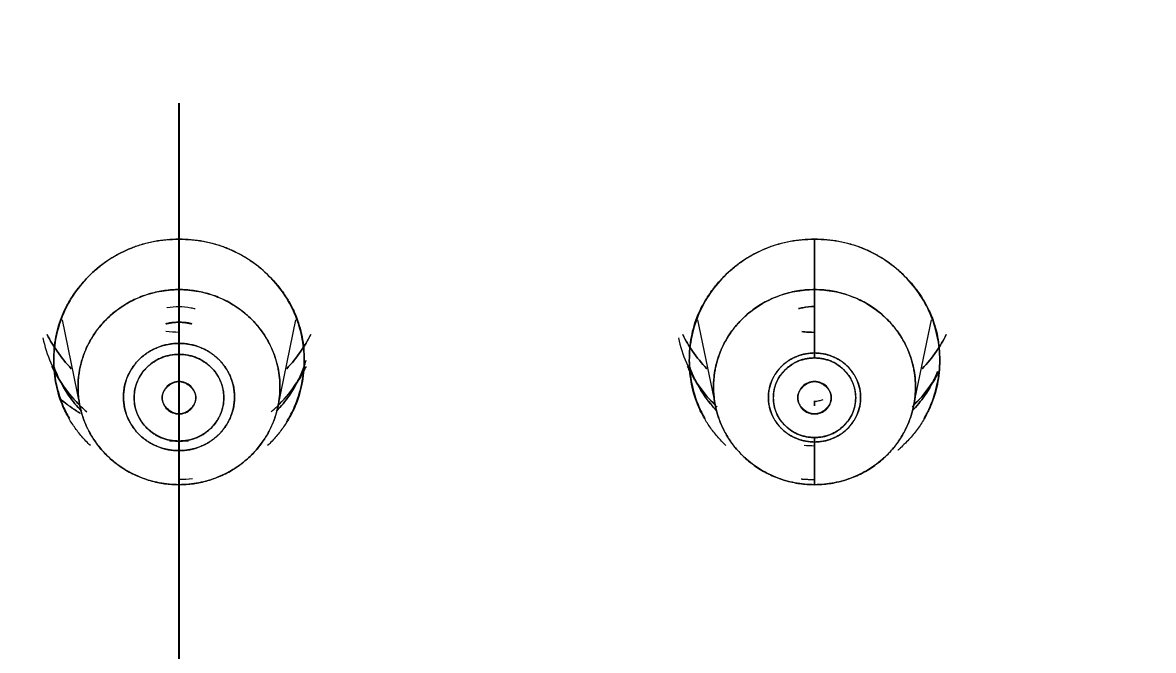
# Model space of a CAD drawing. Header units: inches. Extents: x 1105 to 1525, y -292 to 302.
# Drawn here: x 1209.11 to 1224.23, y 64.2 to 72.6 of the extents above; entities that cross this region are included whole.
import ezdxf

# ---------------------------------------------------------------- set-up
doc = ezdxf.new("R2010")
doc.units = ezdxf.units.IN
doc.header["$LTSCALE"] = 2.42
doc.header["$MEASUREMENT"] = 0
doc.header["$PDMODE"] = 3
doc.header["$PDSIZE"] = 0.3125
doc.linetypes.add('CENTER2', pattern=[1.125, 0.75, -0.125, 0.125, -0.125])
doc.layers.get('0').update_dxf_attribs({"linetype": 'CONTINUOUS'})
doc.layers.get('Defpoints').update_dxf_attribs({"linetype": 'CONTINUOUS'})
doc.layers.add('CENTER', color=1, linetype='CENTER2')
doc.layers.add('DIM', color=3, linetype='CONTINUOUS', lineweight=18)
doc.styles.get("Standard").update_dxf_attribs({"font": 'arial.ttf', "width": 0.8})
doc.dimstyles.new('ISO-25', dxfattribs={"dimtxt": 5, "dimasz": 2.5, "dimexe": 1.25, "dimexo": 0.625, "dimgap": 2, "dimtad": 1, "dimtih": 1, "dimtoh": 1, "dimdec": 1, "dimdsep": 46, "dimtxsty": 'Standard', "dimcen": 0, "dimclrd": 3, "dimclre": 3, "dimclrt": 4, "dimadec": 0, "dimazin": 0, "dimtfac": 1, "dimtdec": 1, "dimtmove": 0, "dimatfit": 3, "dimfxl": 1, "dimarcsym": 0})

# ---------------------------------------------------------------- blocks, each defined once
blk = doc.blocks.new('*D1')
at = {"layer": 'Defpoints', "color": 0, "transparency": 16777216}
for p in [(1211.201, 101.815), (1211.201, -172.578), (1309.638, -172.578)]:
    blk.add_point(p, dxfattribs=at)
at = {"layer": 'DIM', "color": 3, "lineweight": -2, "transparency": 16777216}
for p, q in [((1211.826, 101.815), (1310.888, 101.815)), ((1309.638, 96.815), (1309.638, -30.872)), ((1309.638, -167.578), (1309.638, -39.892)), ((1211.826, -172.578), (1310.888, -172.578))]:
    blk.add_line(p, q, dxfattribs=at)
at = {"layer": 'DIM', "color": 3, "transparency": 16777216}
for points in [[(1308.805, 96.815), (1310.472, 96.815), (1309.638, 101.815)], [(1308.805, -167.578), (1310.472, -167.578), (1309.638, -172.578)]]:
    blk.add_solid(points, dxfattribs=at)
at = {"layer": 'DIM', "color": 4, "transparency": 16777216, "insert": (1309.638, -35.382), "char_height": 5, "attachment_point": 5}
blk.add_mtext('274.4', dxfattribs=at)
blk = doc.blocks.new('*D3')
at = {"layer": 'Defpoints', "color": 0, "transparency": 16777216}
for p in [(1279.036, 140.16), (1143.365, 34.026), (1279.036, 34.019)]:
    blk.add_point(p, dxfattribs=at)
at = {"layer": 'DIM', "color": 3, "lineweight": -2, "transparency": 16777216}
for p, q in [((1143.365, 34.651), (1143.365, 141.41)), ((1279.036, 34.644), (1279.036, 141.41)), ((1148.365, 140.16), (1202.64, 140.16)), ((1274.036, 140.16), (1219.761, 140.16))]:
    blk.add_line(p, q, dxfattribs=at)
at = {"layer": 'DIM', "color": 3, "transparency": 16777216}
for points in [[(1148.365, 140.993), (1148.365, 139.326), (1143.365, 140.16)], [(1274.036, 140.993), (1274.036, 139.326), (1279.036, 140.16)]]:
    blk.add_solid(points, dxfattribs=at)
at = {"layer": 'DIM', "color": 4, "transparency": 16777216, "insert": (1211.201, 140.16), "char_height": 5, "attachment_point": 5}
blk.add_mtext('135.7', dxfattribs=at)

msp = doc.modelspace()

# ---------------------------------------------------------------- linework, layer by layer
at = {"linetype": 'Continuous', "lineweight": 18, "extrusion": (0, 1, 0)}
for p, q in [((1209.637, 68.626), (1209.876, 67.469)), ((1212.525, 67.469), (1212.764, 68.626)), ((1218.137, 68.626), (1218.376, 67.469)), ((1221.025, 67.469), (1221.264, 68.626))]:
    msp.add_line(p, q, dxfattribs=at)
at = {"linetype": 'Continuous', "lineweight": 18}
for points, degree, knots in [([(1211.201, 97.587), (1208.989, 97.587), (1204.567, 97.377), (1197.996, 96.435), (1191.554, 94.877), (1185.3, 92.715), (1179.296, 89.972), (1173.599, 86.674), (1168.264, 82.852), (1163.343, 78.543), (1158.882, 73.79), (1154.926, 68.637), (1151.511, 63.134), (1148.672, 57.334), (1146.434, 51.293), (1144.82, 45.07), (1143.846, 38.724), (1143.628, 34.452), (1143.628, 32.316)], 3, [0, 0, 0, 0, 0.0625, 0.125, 0.1875, 0.25, 0.3125, 0.375, 0.4375, 0.5, 0.5625, 0.625, 0.6875, 0.75, 0.8125, 0.875, 0.9375, 1, 1, 1, 1]), ([(1143.628, 32.316), (1143.628, 33.384), (1143.683, 35.52), (1143.927, 38.716), (1144.333, 41.897), (1145.089, 46.107), (1146.435, 51.293), (1148.671, 57.334), (1151.513, 63.133), (1154.925, 68.637), (1158.884, 73.789), (1163.342, 78.544), (1168.266, 82.851), (1175.377, 87.949), (1185.175, 93.007), (1195.807, 96.122), (1204.567, 97.376), (1208.989, 97.587), (1211.201, 97.587)], 3, [0, 0, 0, 0, 0.03125, 0.0625, 0.09375, 0.125, 0.1875, 0.25, 0.3125, 0.375, 0.4375, 0.5, 0.5625, 0.625, 0.75, 0.875, 0.9375, 1, 1, 1, 1]), ([(1278.773, 32.316), (1278.773, 34.452), (1278.555, 38.724), (1277.581, 45.07), (1275.967, 51.293), (1273.729, 57.334), (1270.89, 63.134), (1267.475, 68.637), (1263.519, 73.79), (1259.058, 78.543), (1254.137, 82.852), (1248.802, 86.674), (1243.105, 89.972), (1237.101, 92.715), (1230.847, 94.877), (1224.405, 96.435), (1217.834, 97.377), (1213.412, 97.587), (1211.201, 97.587)], 3, [0, 0, 0, 0, 0.0625, 0.125, 0.1875, 0.25, 0.3125, 0.375, 0.4375, 0.5, 0.5625, 0.625, 0.6875, 0.75, 0.8125, 0.875, 0.9375, 1, 1, 1, 1]), ([(1211.201, 97.587), (1213.412, 97.587), (1217.834, 97.376), (1226.594, 96.122), (1237.226, 93.007), (1247.024, 87.949), (1254.135, 82.851), (1259.059, 78.544), (1263.517, 73.789), (1267.476, 68.637), (1270.888, 63.133), (1273.73, 57.334), (1275.594, 52.3), (1276.773, 48.182), (1277.744, 44.012), (1278.555, 38.724), (1278.773, 34.452), (1278.773, 32.316)], 3, [0, 0, 0, 0, 0.0625, 0.125, 0.25, 0.375, 0.4375, 0.5, 0.5625, 0.625, 0.6875, 0.75, 0.8125, 0.84375, 0.875, 0.9375, 1, 1, 1, 1]), ([(1211.201, 96.342), (1204.652, 96.342), (1191.804, 93.873), (1179.702, 89.031), (1174.255, 85.516), (1168.81, 82.002), (1159.547, 73.055), (1152.269, 62.535), (1147.256, 50.845), (1144.7, 38.434), (1144.7, 32.107)], 2, [0, 0, 0, 0.125, 0.25, 0.375, 0.375, 0.5, 0.625, 0.75, 0.875, 1, 1, 1]), ([(1195.817, 93.394), (1202.015, 94.846), (1208.388, 95.111), (1213.318, 95.316), (1218.223, 94.804), (1224.622, 94.135), (1230.757, 92.275), (1238.11, 90.045), (1244.729, 86.221), (1251.525, 82.295), (1257.155, 76.908), (1262.782, 71.525), (1266.914, 64.997), (1271.044, 58.472), (1273.44, 51.181), (1275.835, 43.891), (1276.356, 36.257), (1276.877, 28.632), (1275.497, 21.105), (1274.115, 13.574), (1270.908, 6.579), (1268.052, 0.347), (1263.883, -5.15), (1257.961, -12.96), (1249.886, -18.696), (1244.869, -22.26), (1239.241, -24.844)], 2, [0, 0, 0, 0.125, 0.125, 0.1875, 0.1875, 0.25, 0.25, 0.3125, 0.3125, 0.375, 0.375, 0.4375, 0.4375, 0.5, 0.5, 0.5625, 0.5625, 0.625, 0.625, 0.6875, 0.6875, 0.75, 0.75, 0.875, 0.875, 1, 1, 1]), ([(1239.241, -24.844), (1239.945, -24.521), (1241.272, -23.883), (1243.174, -22.889), (1245.001, -21.861), (1246.885, -20.721), (1248.901, -19.401), (1251.067, -17.862), (1253.381, -16.063), (1255.852, -13.947), (1258.478, -11.445), (1261.219, -8.502), (1263.993, -5.097), (1266.701, -1.233), (1269.256, 3.091), (1271.566, 7.863), (1273.516, 12.997), (1275.013, 18.357), (1276.016, 23.822), (1276.519, 29.339), (1276.519, 34.879), (1276.016, 40.4), (1275.013, 45.856), (1273.519, 51.206), (1271.546, 56.409), (1269.108, 61.424), (1266.224, 66.213), (1262.916, 70.741), (1259.21, 74.971), (1255.137, 78.868), (1250.725, 82.407), (1245.994, 85.568), (1241.004, 88.308), (1235.91, 90.561), (1230.9, 92.3), (1226.102, 93.564), (1221.565, 94.42), (1217.342, 94.931), (1213.501, 95.163), (1210.069, 95.186), (1207.014, 95.06), (1204.285, 94.831), (1201.84, 94.532), (1199.657, 94.187), (1197.676, 93.811), (1196.425, 93.537), (1195.817, 93.394)], 3, [0, 0, 0, 0, 0.012202, 0.023189, 0.033858, 0.045296, 0.057999, 0.071972, 0.087381, 0.104481, 0.123651, 0.145097, 0.168608, 0.193819, 0.220656, 0.249232, 0.279085, 0.309194, 0.339088, 0.368937, 0.398843, 0.428755, 0.458652, 0.488547, 0.518447, 0.548347, 0.57824, 0.608136, 0.638049, 0.667943, 0.697772, 0.727718, 0.757896, 0.787508, 0.81533, 0.841142, 0.865293, 0.887639, 0.907732, 0.925508, 0.941345, 0.955585, 0.96839, 0.979913, 0.990205, 1, 1, 1, 1]), ([(1275.847, 28.397), (1275.855, 28.506), (1276.042, 31.393), (1276.001, 37.08), (1274.791, 45.363), (1272.449, 53.418), (1269.02, 61.1), (1264.562, 68.273), (1259.157, 74.81), (1252.9, 80.594), (1245.902, 85.522), (1238.289, 89.508), (1230.196, 92.479), (1221.759, 94.387), (1213.124, 95.194), (1204.448, 94.882), (1198.741, 93.93), (1195.937, 93.274)], 3, [0, 0, 0, 0, 0.002813, 0.073998, 0.145197, 0.216398, 0.287593, 0.358788, 0.429985, 0.501178, 0.572361, 0.643545, 0.714738, 0.785869, 0.857235, 0.928659, 1, 1, 1, 1]), ([(1195.887, 93.19), (1196.492, 93.332), (1197.738, 93.605), (1199.71, 93.979), (1201.883, 94.322), (1204.316, 94.62), (1207.033, 94.848), (1210.074, 94.973), (1213.49, 94.95), (1217.314, 94.719), (1221.518, 94.21), (1226.034, 93.358), (1230.81, 92.1), (1235.796, 90.369), (1240.867, 88.127), (1245.834, 85.4), (1250.543, 82.252), (1254.935, 78.73), (1258.989, 74.851), (1262.678, 70.64), (1265.971, 66.134), (1268.842, 61.366), (1271.269, 56.374), (1273.233, 51.195), (1274.72, 45.87), (1275.718, 40.438), (1276.219, 34.943), (1276.219, 29.429), (1275.719, 23.937), (1274.72, 18.497), (1273.23, 13.162), (1271.289, 8.051), (1268.99, 3.302), (1266.446, -1.003), (1263.75, -4.849), (1260.989, -8.238), (1258.26, -11.168), (1255.647, -13.658), (1253.187, -15.765), (1250.884, -17.555), (1248.728, -19.088), (1246.721, -20.401), (1244.846, -21.536), (1243.027, -22.56), (1241.133, -23.549), (1239.813, -24.184), (1239.113, -24.505)], 3, [0, 0, 0, 0, 0.009795, 0.020087, 0.03161, 0.044415, 0.058655, 0.074492, 0.092268, 0.112361, 0.134707, 0.158858, 0.18467, 0.212492, 0.242104, 0.272282, 0.302228, 0.332057, 0.361951, 0.391864, 0.42176, 0.451653, 0.481553, 0.511453, 0.541348, 0.571245, 0.601157, 0.631063, 0.660912, 0.690806, 0.720915, 0.750768, 0.779344, 0.806181, 0.831392, 0.854903, 0.876349, 0.895519, 0.912619, 0.928028, 0.942001, 0.954704, 0.966142, 0.976811, 0.987798, 1, 1, 1, 1]), ([(1238.926, -24.204), (1244.594, -21.601), (1249.636, -17.993), (1253.679, -15.099), (1257.214, -11.632), (1261.748, -7.184), (1265.281, -1.952), (1269.377, 4.114), (1271.926, 10.932), (1274.313, 17.314), (1275.221, 24.04), (1276.204, 31.32), (1275.41, 38.624), (1274.478, 47.195), (1271.171, 55.203), (1268.094, 62.655), (1263.166, 69.11), (1259.017, 74.545), (1253.753, 79.002), (1248.176, 83.723), (1241.629, 87.101), (1235.346, 90.344), (1228.485, 92.185), (1218.496, 94.865), (1208.135, 94.39), (1201.98, 94.108), (1195.989, 92.705)], 2, [0, 0, 0, 0.125, 0.125, 0.1875, 0.1875, 0.25, 0.25, 0.3125, 0.3125, 0.375, 0.375, 0.4375, 0.4375, 0.5, 0.5, 0.5625, 0.5625, 0.625, 0.625, 0.6875, 0.6875, 0.75, 0.75, 0.875, 0.875, 1, 1, 1]), ([(1195.989, 92.705), (1196.681, 92.867), (1198.001, 93.154), (1199.941, 93.514), (1201.848, 93.812), (1203.864, 94.068), (1206.081, 94.278), (1208.538, 94.424), (1211.258, 94.481), (1214.287, 94.415), (1217.665, 94.179), (1221.39, 93.718), (1225.413, 92.977), (1229.663, 91.91), (1234.077, 90.476), (1238.587, 88.642), (1243.083, 86.403), (1247.409, 83.81), (1251.422, 80.959), (1255.075, 77.927), (1258.424, 74.708), (1261.577, 71.202), (1264.604, 67.271), (1267.483, 62.819), (1270.107, 57.845), (1272.33, 52.456), (1274.036, 46.829), (1275.168, 41.173), (1275.735, 35.705), (1275.811, 30.574), (1275.491, 25.797), (1274.836, 21.258), (1273.845, 16.787), (1272.478, 12.274), (1270.697, 7.727), (1268.522, 3.274), (1266.041, -0.911), (1263.375, -4.71), (1260.618, -8.09), (1257.835, -11.072), (1255.092, -13.667), (1252.471, -15.879), (1250.029, -17.736), (1247.779, -19.294), (1245.71, -20.607), (1243.81, -21.721), (1242.074, -22.664), (1240.467, -23.48), (1239.433, -23.971), (1238.926, -24.204)], 3, [0, 0, 0, 0, 0.011269, 0.021419, 0.031278, 0.041852, 0.053605, 0.066538, 0.08081, 0.096678, 0.114498, 0.1344, 0.156117, 0.179301, 0.203861, 0.229789, 0.256714, 0.283873, 0.310306, 0.335514, 0.360061, 0.38505, 0.41157, 0.440282, 0.471001, 0.502948, 0.535235, 0.566974, 0.597228, 0.625207, 0.651, 0.675617, 0.700265, 0.725877, 0.752635, 0.779868, 0.806498, 0.831609, 0.855023, 0.876985, 0.897373, 0.915773, 0.93207, 0.946569, 0.959582, 0.971263, 0.981756, 0.991115, 1, 1, 1, 1]), ([(1211.201, 69.704), (1211.091, 69.704), (1210.981, 69.694), (1210.766, 69.653), (1210.661, 69.622), (1210.458, 69.541), (1210.361, 69.491), (1210.179, 69.373), (1210.094, 69.305), (1209.939, 69.156), (1209.869, 69.074), (1209.747, 68.897), (1209.696, 68.804), (1209.612, 68.608), (1209.58, 68.506), (1209.537, 68.299), (1209.526, 68.193), (1209.526, 67.981), (1209.537, 67.875), (1209.58, 67.668), (1209.612, 67.566), (1209.677, 67.413), (1209.704, 67.359), (1209.734, 67.307)], 3, [0, 0, 0, 0, 0.094677, 0.094677, 0.189354, 0.189354, 0.28403, 0.28403, 0.378707, 0.378707, 0.473384, 0.473384, 0.568061, 0.568061, 0.662738, 0.662738, 0.757414, 0.757414, 0.852091, 0.852091, 0.946768, 0.946768, 1, 1, 1, 1]), ([(1210.016, 66.943), (1209.526, 67.416), (1209.526, 68.756), (1210.506, 69.704), (1211.201, 69.704)], 2, [0, 0, 0, 0.333319, 0.66666, 1, 1, 1]), ([(1212.638, 67.258), (1212.68, 67.326), (1212.716, 67.396), (1212.789, 67.566), (1212.821, 67.668), (1212.864, 67.875), (1212.875, 67.981), (1212.875, 68.193), (1212.864, 68.299), (1212.821, 68.506), (1212.789, 68.608), (1212.706, 68.804), (1212.654, 68.897), (1212.532, 69.074), (1212.462, 69.156), (1212.307, 69.305), (1212.222, 69.373), (1212.04, 69.491), (1211.943, 69.541), (1211.74, 69.622), (1211.635, 69.653), (1211.42, 69.694), (1211.31, 69.704), (1211.201, 69.704)], 3, [0, 0, 0, 0, 0.06888, 0.06888, 0.161992, 0.161992, 0.255104, 0.255104, 0.348216, 0.348216, 0.441328, 0.441328, 0.53444, 0.53444, 0.627552, 0.627552, 0.720664, 0.720664, 0.813776, 0.813776, 0.906888, 0.906888, 1, 1, 1, 1]), ([(1211.201, 69.704), (1211.894, 69.704), (1212.875, 68.758), (1212.875, 67.418), (1212.385, 66.943)], 2, [0, 0, 0, 0.33334, 0.666681, 1, 1, 1]), ([(1219.701, 69.704), (1219.591, 69.704), (1219.481, 69.694), (1219.266, 69.653), (1219.161, 69.622), (1218.958, 69.541), (1218.861, 69.491), (1218.679, 69.373), (1218.594, 69.305), (1218.439, 69.156), (1218.369, 69.074), (1218.247, 68.897), (1218.196, 68.804), (1218.112, 68.608), (1218.08, 68.506), (1218.037, 68.299), (1218.026, 68.193), (1218.026, 67.981), (1218.037, 67.875), (1218.08, 67.668), (1218.112, 67.566), (1218.177, 67.413), (1218.204, 67.359), (1218.234, 67.307)], 3, [0, 0, 0, 0, 0.094677, 0.094677, 0.189354, 0.189354, 0.28403, 0.28403, 0.378707, 0.378707, 0.473384, 0.473384, 0.568061, 0.568061, 0.662738, 0.662738, 0.757414, 0.757414, 0.852091, 0.852091, 0.946768, 0.946768, 1, 1, 1, 1]), ([(1218.516, 66.943), (1218.026, 67.416), (1218.026, 68.756), (1219.006, 69.704), (1219.701, 69.704)], 2, [0, 0, 0, 0.333319, 0.66666, 1, 1, 1]), ([(1219.701, 69.704), (1220.394, 69.704), (1221.375, 68.758), (1221.375, 67.418), (1220.851, 66.911), (1220.817, 66.881)], 2, [0, 0, 0, 0.325952, 0.651904, 0.977856, 1, 1, 1]), ([(1221.167, 67.307), (1221.197, 67.359), (1221.224, 67.413), (1221.289, 67.566), (1221.321, 67.668), (1221.364, 67.875), (1221.375, 67.981), (1221.375, 68.193), (1221.364, 68.299), (1221.321, 68.506), (1221.289, 68.608), (1221.206, 68.804), (1221.154, 68.897), (1221.032, 69.074), (1220.962, 69.156), (1220.807, 69.305), (1220.722, 69.373), (1220.54, 69.491), (1220.443, 69.541), (1220.24, 69.622), (1220.135, 69.653), (1219.92, 69.694), (1219.81, 69.704), (1219.701, 69.704)], 3, [0, 0, 0, 0, 0.053232, 0.053232, 0.147909, 0.147909, 0.242586, 0.242586, 0.337262, 0.337262, 0.431939, 0.431939, 0.526616, 0.526616, 0.621293, 0.621293, 0.71597, 0.71597, 0.810646, 0.810646, 0.905323, 0.905323, 1, 1, 1, 1]), ([(1211.201, 66.42), (1211.112, 66.42), (1211.024, 66.429), (1210.85, 66.462), (1210.765, 66.487), (1210.602, 66.552), (1210.524, 66.593), (1210.377, 66.688), (1210.308, 66.742), (1210.183, 66.863), (1210.127, 66.929), (1210.028, 67.071), (1209.986, 67.147), (1209.919, 67.305), (1209.893, 67.387), (1209.858, 67.554), (1209.85, 67.64), (1209.85, 67.81), (1209.858, 67.896), (1209.893, 68.063), (1209.919, 68.145), (1209.986, 68.303), (1210.028, 68.379), (1210.127, 68.521), (1210.183, 68.587), (1210.308, 68.708), (1210.377, 68.762), (1210.524, 68.857), (1210.602, 68.898), (1210.765, 68.963), (1210.85, 68.988), (1211.024, 69.021), (1211.112, 69.03), (1211.201, 69.03)], 3, [0, 0, 0, 0, 0.0625, 0.0625, 0.125, 0.125, 0.1875, 0.1875, 0.25, 0.25, 0.3125, 0.3125, 0.375, 0.375, 0.4375, 0.4375, 0.5, 0.5, 0.5625, 0.5625, 0.625, 0.625, 0.6875, 0.6875, 0.75, 0.75, 0.8125, 0.8125, 0.875, 0.875, 0.9375, 0.9375, 1, 1, 1, 1]), ([(1211.201, 69.03), (1211.289, 69.03), (1211.377, 69.021), (1211.551, 68.988), (1211.636, 68.963), (1211.799, 68.898), (1211.877, 68.857), (1212.024, 68.762), (1212.093, 68.708), (1212.218, 68.587), (1212.275, 68.521), (1212.373, 68.379), (1212.415, 68.303), (1212.482, 68.145), (1212.508, 68.063), (1212.543, 67.896), (1212.551, 67.81), (1212.551, 67.64), (1212.543, 67.554), (1212.508, 67.387), (1212.482, 67.305), (1212.415, 67.147), (1212.373, 67.071), (1212.275, 66.929), (1212.218, 66.863), (1212.093, 66.742), (1212.024, 66.688), (1211.877, 66.593), (1211.799, 66.552), (1211.636, 66.487), (1211.551, 66.462), (1211.377, 66.429), (1211.289, 66.42), (1211.201, 66.42)], 3, [0, 0, 0, 0, 0.0625, 0.0625, 0.125, 0.125, 0.1875, 0.1875, 0.25, 0.25, 0.3125, 0.3125, 0.375, 0.375, 0.4375, 0.4375, 0.5, 0.5, 0.5625, 0.5625, 0.625, 0.625, 0.6875, 0.6875, 0.75, 0.75, 0.8125, 0.8125, 0.875, 0.875, 0.9375, 0.9375, 1, 1, 1, 1]), ([(1219.701, 66.42), (1219.612, 66.42), (1219.524, 66.429), (1219.35, 66.462), (1219.265, 66.487), (1219.102, 66.552), (1219.024, 66.593), (1218.877, 66.688), (1218.808, 66.742), (1218.683, 66.863), (1218.627, 66.929), (1218.528, 67.071), (1218.486, 67.147), (1218.419, 67.305), (1218.393, 67.387), (1218.358, 67.554), (1218.35, 67.64), (1218.35, 67.81), (1218.358, 67.896), (1218.393, 68.063), (1218.419, 68.145), (1218.486, 68.303), (1218.528, 68.379), (1218.627, 68.521), (1218.683, 68.587), (1218.808, 68.708), (1218.877, 68.762), (1219.024, 68.857), (1219.102, 68.898), (1219.265, 68.963), (1219.35, 68.988), (1219.524, 69.021), (1219.612, 69.03), (1219.701, 69.03)], 3, [0, 0, 0, 0, 0.0625, 0.0625, 0.125, 0.125, 0.1875, 0.1875, 0.25, 0.25, 0.3125, 0.3125, 0.375, 0.375, 0.4375, 0.4375, 0.5, 0.5, 0.5625, 0.5625, 0.625, 0.625, 0.6875, 0.6875, 0.75, 0.75, 0.8125, 0.8125, 0.875, 0.875, 0.9375, 0.9375, 1, 1, 1, 1]), ([(1219.701, 69.03), (1219.789, 69.03), (1219.877, 69.021), (1220.051, 68.988), (1220.136, 68.963), (1220.299, 68.898), (1220.377, 68.857), (1220.524, 68.762), (1220.593, 68.708), (1220.718, 68.587), (1220.775, 68.521), (1220.873, 68.379), (1220.915, 68.303), (1220.982, 68.145), (1221.008, 68.063), (1221.043, 67.896), (1221.051, 67.81), (1221.051, 67.64), (1221.043, 67.554), (1221.008, 67.387), (1220.982, 67.305), (1220.915, 67.147), (1220.873, 67.071), (1220.775, 66.929), (1220.718, 66.863), (1220.593, 66.742), (1220.524, 66.688), (1220.377, 66.593), (1220.299, 66.552), (1220.136, 66.487), (1220.051, 66.462), (1219.877, 66.429), (1219.789, 66.42), (1219.701, 66.42)], 3, [0, 0, 0, 0, 0.0625, 0.0625, 0.125, 0.125, 0.1875, 0.1875, 0.25, 0.25, 0.3125, 0.3125, 0.375, 0.375, 0.4375, 0.4375, 0.5, 0.5, 0.5625, 0.5625, 0.625, 0.625, 0.6875, 0.6875, 0.75, 0.75, 0.8125, 0.8125, 0.875, 0.875, 0.9375, 0.9375, 1, 1, 1, 1]), ([(1211.037, 68.787), (1211.039, 68.787), (1211.041, 68.788), (1211.095, 68.798), (1211.148, 68.803), (1211.201, 68.803)], 3, [0, 0, 0, 0, 0.035912, 0.035912, 1, 1, 1, 1]), ([(1211.201, 68.803), (1211.254, 68.803), (1211.307, 68.798), (1211.378, 68.784), (1211.397, 68.78), (1211.416, 68.775)], 3, [0, 0, 0, 0, 0.729793, 0.729793, 1, 1, 1, 1]), ([(1219.485, 68.775), (1219.504, 68.78), (1219.523, 68.784), (1219.595, 68.798), (1219.648, 68.803), (1219.701, 68.803)], 3, [0, 0, 0, 0, 0.270207, 0.270207, 1, 1, 1, 1]), ([(1219.701, 68.803), (1219.648, 68.803), (1219.595, 68.798), (1219.523, 68.784), (1219.504, 68.78), (1219.485, 68.775)], 3, [0, 0, 0, 0, 0.729793, 0.729793, 1, 1, 1, 1]), ([(1211.201, 68.593), (1211.158, 68.594), (1211.116, 68.591), (1211.057, 68.58), (1211.04, 68.576), (1211.022, 68.572)], 3, [0, 0, 0, 0, 0.70274, 0.70274, 1, 1, 1, 1]), ([(1211.029, 68.57), (1211.031, 68.571), (1211.042, 68.574), (1211.06, 68.578), (1211.084, 68.583), (1211.108, 68.587), (1211.132, 68.59), (1211.155, 68.592), (1211.178, 68.593), (1211.193, 68.593), (1211.201, 68.593)], 3, [0, 0, 0, 0, 0.044795, 0.188908, 0.330532, 0.469629, 0.606159, 0.740087, 0.871377, 1, 1, 1, 1]), ([(1211.379, 68.572), (1211.361, 68.576), (1211.344, 68.58), (1211.285, 68.591), (1211.243, 68.594), (1211.201, 68.593)], 3, [0, 0, 0, 0, 0.29726, 0.29726, 1, 1, 1, 1]), ([(1211.201, 68.593), (1211.204, 68.593), (1211.212, 68.593), (1211.223, 68.593), (1211.235, 68.592), (1211.247, 68.591), (1211.26, 68.59), (1211.273, 68.589), (1211.286, 68.587), (1211.3, 68.585), (1211.314, 68.582), (1211.329, 68.579), (1211.344, 68.576), (1211.357, 68.573), (1211.364, 68.571), (1211.367, 68.57)], 3, [0, 0, 0, 0, 0.064745, 0.132086, 0.202022, 0.274547, 0.349657, 0.427345, 0.507605, 0.590425, 0.675797, 0.763708, 0.854146, 0.947094, 1, 1, 1, 1]), ([(1209.381, 68.383), (1209.405, 68.269), (1209.44, 68.156), (1209.533, 67.94), (1209.59, 67.836), (1209.725, 67.641), (1209.803, 67.55), (1209.914, 67.442), (1209.941, 67.418), (1209.968, 67.394)], 3, [0, 0, 0, 0, 0.302547, 0.302547, 0.605853, 0.605853, 0.909159, 0.909159, 1, 1, 1, 1]), ([(1209.438, 68.427), (1209.477, 68.35), (1209.521, 68.276), (1209.627, 68.123), (1209.69, 68.045), (1209.76, 67.972)], 3, [0, 0, 0, 0, 0.461241, 0.461241, 1, 1, 1, 1]), ([(1209.76, 67.972), (1209.69, 68.045), (1209.627, 68.123), (1209.521, 68.276), (1209.477, 68.35), (1209.438, 68.427)], 3, [0, 0, 0, 0, 0.538758, 0.538758, 1, 1, 1, 1]), ([(1212.641, 67.972), (1212.711, 68.045), (1212.774, 68.123), (1212.88, 68.276), (1212.924, 68.35), (1212.963, 68.427)], 3, [0, 0, 0, 0, 0.538758, 0.538758, 1, 1, 1, 1]), ([(1212.963, 68.427), (1212.924, 68.35), (1212.88, 68.276), (1212.774, 68.123), (1212.711, 68.045), (1212.641, 67.972)], 3, [0, 0, 0, 0, 0.461241, 0.461241, 1, 1, 1, 1]), ([(1217.881, 68.383), (1217.905, 68.269), (1217.94, 68.156), (1218.033, 67.94), (1218.09, 67.836), (1218.225, 67.641), (1218.303, 67.55), (1218.391, 67.465), (1218.393, 67.463), (1218.395, 67.461)], 3, [0, 0, 0, 0, 0.330052, 0.330052, 0.660931, 0.660931, 0.99181, 0.99181, 1, 1, 1, 1]), ([(1217.938, 68.427), (1217.977, 68.35), (1218.021, 68.276), (1218.127, 68.123), (1218.19, 68.045), (1218.26, 67.972)], 3, [0, 0, 0, 0, 0.461241, 0.461241, 1, 1, 1, 1]), ([(1218.26, 67.972), (1218.19, 68.045), (1218.127, 68.123), (1218.021, 68.276), (1217.977, 68.35), (1217.938, 68.427)], 3, [0, 0, 0, 0, 0.538758, 0.538758, 1, 1, 1, 1]), ([(1221.141, 67.972), (1221.211, 68.045), (1221.274, 68.123), (1221.38, 68.276), (1221.424, 68.35), (1221.463, 68.427)], 3, [0, 0, 0, 0, 0.538758, 0.538758, 1, 1, 1, 1]), ([(1221.463, 68.427), (1221.424, 68.35), (1221.38, 68.276), (1221.274, 68.123), (1221.211, 68.045), (1221.141, 67.972)], 3, [0, 0, 0, 0, 0.461241, 0.461241, 1, 1, 1, 1]), ([(1211.201, 68.311), (1211.152, 68.311), (1211.103, 68.307), (1211.008, 68.288), (1210.961, 68.275), (1210.871, 68.239), (1210.828, 68.216), (1210.747, 68.164), (1210.709, 68.134), (1210.64, 68.068), (1210.609, 68.031), (1210.555, 67.953), (1210.532, 67.911), (1210.495, 67.824), (1210.481, 67.779), (1210.462, 67.687), (1210.457, 67.64), (1210.457, 67.546), (1210.462, 67.499), (1210.481, 67.407), (1210.495, 67.361), (1210.532, 67.275), (1210.555, 67.233), (1210.609, 67.155), (1210.64, 67.118), (1210.709, 67.052), (1210.747, 67.022), (1210.828, 66.97), (1210.871, 66.947), (1210.961, 66.911), (1211.008, 66.898), (1211.103, 66.879), (1211.152, 66.875), (1211.201, 66.875)], 3, [0, 0, 0, 0, 0.0625, 0.0625, 0.125, 0.125, 0.1875, 0.1875, 0.25, 0.25, 0.3125, 0.3125, 0.375, 0.375, 0.4375, 0.4375, 0.5, 0.5, 0.5625, 0.5625, 0.625, 0.625, 0.6875, 0.6875, 0.75, 0.75, 0.8125, 0.8125, 0.875, 0.875, 0.9375, 0.9375, 1, 1, 1, 1]), ([(1211.201, 68.311), (1211.201, 68.287), (1211.201, 68.262), (1211.201, 68.212), (1211.201, 68.187), (1211.201, 68.163)], 3, [0, 0, 0, 0, 0.5, 0.5, 1, 1, 1, 1]), ([(1211.201, 66.875), (1211.249, 66.875), (1211.298, 66.879), (1211.393, 66.898), (1211.44, 66.911), (1211.53, 66.947), (1211.573, 66.97), (1211.654, 67.022), (1211.692, 67.052), (1211.761, 67.118), (1211.792, 67.155), (1211.846, 67.233), (1211.869, 67.275), (1211.906, 67.361), (1211.92, 67.407), (1211.939, 67.499), (1211.944, 67.546), (1211.944, 67.64), (1211.939, 67.687), (1211.92, 67.779), (1211.906, 67.824), (1211.869, 67.911), (1211.846, 67.953), (1211.792, 68.031), (1211.761, 68.068), (1211.692, 68.134), (1211.654, 68.164), (1211.573, 68.216), (1211.53, 68.239), (1211.44, 68.275), (1211.393, 68.288), (1211.298, 68.307), (1211.249, 68.311), (1211.201, 68.311)], 3, [0, 0, 0, 0, 0.0625, 0.0625, 0.125, 0.125, 0.1875, 0.1875, 0.25, 0.25, 0.3125, 0.3125, 0.375, 0.375, 0.4375, 0.4375, 0.5, 0.5, 0.5625, 0.5625, 0.625, 0.625, 0.6875, 0.6875, 0.75, 0.75, 0.8125, 0.8125, 0.875, 0.875, 0.9375, 0.9375, 1, 1, 1, 1]), ([(1211.201, 68.163), (1211.201, 68.187), (1211.201, 68.212), (1211.201, 68.262), (1211.201, 68.287), (1211.201, 68.311)], 3, [0, 0, 0, 0, 0.5, 0.5, 1, 1, 1, 1]), ([(1211.201, 67.004), (1211.161, 67.004), (1211.122, 67.008), (1211.045, 67.022), (1211.007, 67.033), (1210.935, 67.063), (1210.9, 67.08), (1210.835, 67.123), (1210.804, 67.147), (1210.748, 67.2), (1210.723, 67.23), (1210.68, 67.293), (1210.661, 67.327), (1210.631, 67.397), (1210.62, 67.433), (1210.604, 67.508), (1210.601, 67.546), (1210.601, 67.621), (1210.604, 67.659), (1210.62, 67.734), (1210.631, 67.77), (1210.661, 67.84), (1210.68, 67.874), (1210.723, 67.937), (1210.748, 67.966), (1210.804, 68.02), (1210.835, 68.044), (1210.9, 68.086), (1210.935, 68.104), (1211.007, 68.133), (1211.045, 68.144), (1211.122, 68.159), (1211.161, 68.163), (1211.201, 68.163)], 3, [0, 0, 0, 0, 0.0625, 0.0625, 0.125, 0.125, 0.1875, 0.1875, 0.25, 0.25, 0.3125, 0.3125, 0.375, 0.375, 0.4375, 0.4375, 0.5, 0.5, 0.5625, 0.5625, 0.625, 0.625, 0.6875, 0.6875, 0.75, 0.75, 0.8125, 0.8125, 0.875, 0.875, 0.9375, 0.9375, 1, 1, 1, 1]), ([(1211.201, 68.163), (1211.24, 68.163), (1211.279, 68.159), (1211.356, 68.144), (1211.394, 68.133), (1211.466, 68.104), (1211.501, 68.086), (1211.567, 68.044), (1211.597, 68.02), (1211.653, 67.966), (1211.678, 67.937), (1211.721, 67.874), (1211.74, 67.84), (1211.77, 67.77), (1211.781, 67.734), (1211.797, 67.659), (1211.801, 67.621), (1211.801, 67.546), (1211.797, 67.508), (1211.781, 67.433), (1211.77, 67.397), (1211.74, 67.327), (1211.721, 67.293), (1211.678, 67.23), (1211.653, 67.2), (1211.597, 67.147), (1211.567, 67.123), (1211.501, 67.08), (1211.466, 67.063), (1211.394, 67.033), (1211.356, 67.022), (1211.279, 67.008), (1211.24, 67.004), (1211.201, 67.004)], 3, [0, 0, 0, 0, 0.0625, 0.0625, 0.125, 0.125, 0.1875, 0.1875, 0.25, 0.25, 0.3125, 0.3125, 0.375, 0.375, 0.4375, 0.4375, 0.5, 0.5, 0.5625, 0.5625, 0.625, 0.625, 0.6875, 0.6875, 0.75, 0.75, 0.8125, 0.8125, 0.875, 0.875, 0.9375, 0.9375, 1, 1, 1, 1]), ([(1212.505, 67.404), (1212.566, 67.468), (1212.622, 67.537), (1212.737, 67.703), (1212.792, 67.802), (1212.861, 67.963), (1212.882, 68.023), (1212.901, 68.084)], 3, [0, 0, 0, 0, 0.33312, 0.33312, 0.759787, 0.759787, 1, 1, 1, 1]), ([(1219.701, 68.182), (1219.66, 68.182), (1219.62, 68.178), (1219.541, 68.163), (1219.502, 68.152), (1219.427, 68.122), (1219.391, 68.103), (1219.324, 68.06), (1219.293, 68.035), (1219.236, 67.98), (1219.21, 67.95), (1219.165, 67.885), (1219.146, 67.85), (1219.115, 67.778), (1219.104, 67.741), (1219.088, 67.664), (1219.084, 67.625), (1219.084, 67.547), (1219.088, 67.508), (1219.104, 67.432), (1219.115, 67.394), (1219.146, 67.322), (1219.165, 67.288), (1219.21, 67.223), (1219.236, 67.193), (1219.293, 67.138), (1219.324, 67.113), (1219.391, 67.069), (1219.427, 67.051), (1219.502, 67.021), (1219.541, 67.01), (1219.62, 66.995), (1219.66, 66.991), (1219.701, 66.991)], 3, [0, 0, 0, 0, 0.0625, 0.0625, 0.125, 0.125, 0.1875, 0.1875, 0.25, 0.25, 0.3125, 0.3125, 0.375, 0.375, 0.4375, 0.4375, 0.5, 0.5, 0.5625, 0.5625, 0.625, 0.625, 0.6875, 0.6875, 0.75, 0.75, 0.8125, 0.8125, 0.875, 0.875, 0.9375, 0.9375, 1, 1, 1, 1]), ([(1219.701, 67.051), (1219.664, 67.051), (1219.628, 67.055), (1219.558, 67.068), (1219.523, 67.079), (1219.456, 67.105), (1219.424, 67.122), (1219.365, 67.16), (1219.337, 67.183), (1219.286, 67.232), (1219.263, 67.259), (1219.223, 67.317), (1219.205, 67.348), (1219.178, 67.412), (1219.167, 67.446), (1219.153, 67.514), (1219.15, 67.549), (1219.15, 67.618), (1219.153, 67.653), (1219.167, 67.721), (1219.178, 67.755), (1219.205, 67.819), (1219.223, 67.85), (1219.263, 67.908), (1219.286, 67.935), (1219.337, 67.984), (1219.365, 68.006), (1219.424, 68.045), (1219.456, 68.062), (1219.523, 68.088), (1219.558, 68.098), (1219.628, 68.112), (1219.664, 68.115), (1219.701, 68.115)], 3, [0, 0, 0, 0, 0.0625, 0.0625, 0.125, 0.125, 0.1875, 0.1875, 0.25, 0.25, 0.3125, 0.3125, 0.375, 0.375, 0.4375, 0.4375, 0.5, 0.5, 0.5625, 0.5625, 0.625, 0.625, 0.6875, 0.6875, 0.75, 0.75, 0.8125, 0.8125, 0.875, 0.875, 0.9375, 0.9375, 1, 1, 1, 1]), ([(1219.701, 66.991), (1219.741, 66.991), (1219.781, 66.995), (1219.86, 67.01), (1219.899, 67.021), (1219.974, 67.051), (1220.01, 67.069), (1220.077, 67.113), (1220.108, 67.138), (1220.165, 67.193), (1220.191, 67.223), (1220.236, 67.288), (1220.255, 67.322), (1220.286, 67.394), (1220.297, 67.432), (1220.313, 67.508), (1220.317, 67.547), (1220.317, 67.625), (1220.313, 67.664), (1220.297, 67.741), (1220.286, 67.778), (1220.255, 67.85), (1220.236, 67.885), (1220.191, 67.95), (1220.165, 67.98), (1220.108, 68.035), (1220.077, 68.06), (1220.01, 68.103), (1219.974, 68.122), (1219.899, 68.152), (1219.86, 68.163), (1219.781, 68.178), (1219.741, 68.182), (1219.701, 68.182)], 3, [0, 0, 0, 0, 0.0625, 0.0625, 0.125, 0.125, 0.1875, 0.1875, 0.25, 0.25, 0.3125, 0.3125, 0.375, 0.375, 0.4375, 0.4375, 0.5, 0.5, 0.5625, 0.5625, 0.625, 0.625, 0.6875, 0.6875, 0.75, 0.75, 0.8125, 0.8125, 0.875, 0.875, 0.9375, 0.9375, 1, 1, 1, 1]), ([(1219.701, 68.115), (1219.737, 68.115), (1219.773, 68.112), (1219.843, 68.098), (1219.878, 68.088), (1219.945, 68.062), (1219.977, 68.045), (1220.036, 68.006), (1220.064, 67.984), (1220.115, 67.935), (1220.138, 67.908), (1220.178, 67.85), (1220.196, 67.819), (1220.223, 67.755), (1220.234, 67.721), (1220.248, 67.653), (1220.251, 67.618), (1220.251, 67.549), (1220.248, 67.514), (1220.234, 67.446), (1220.223, 67.412), (1220.196, 67.348), (1220.178, 67.317), (1220.138, 67.259), (1220.115, 67.232), (1220.064, 67.183), (1220.036, 67.16), (1219.977, 67.122), (1219.945, 67.105), (1219.878, 67.079), (1219.843, 67.068), (1219.773, 67.055), (1219.737, 67.051), (1219.701, 67.051)], 3, [0, 0, 0, 0, 0.0625, 0.0625, 0.125, 0.125, 0.1875, 0.1875, 0.25, 0.25, 0.3125, 0.3125, 0.375, 0.375, 0.4375, 0.4375, 0.5, 0.5, 0.5625, 0.5625, 0.625, 0.625, 0.6875, 0.6875, 0.75, 0.75, 0.8125, 0.8125, 0.875, 0.875, 0.9375, 0.9375, 1, 1, 1, 1]), ([(1209.968, 67.394), (1209.927, 67.429), (1209.636, 67.71), (1209.501, 68)], 2, [0, 0, 0, 0.133808, 1, 1, 1]), ([(1209.521, 68.02), (1209.534, 67.981), (1209.549, 67.943), (1209.609, 67.802), (1209.664, 67.703), (1209.779, 67.537), (1209.835, 67.468), (1209.896, 67.404)], 3, [0, 0, 0, 0, 0.169523, 0.169523, 0.635887, 0.635887, 1, 1, 1, 1]), ([(1209.896, 67.404), (1209.835, 67.468), (1209.779, 67.537), (1209.664, 67.703), (1209.609, 67.802), (1209.56, 67.918), (1209.554, 67.932), (1209.549, 67.945)], 3, [0, 0, 0, 0, 0.409359, 0.409359, 0.933675, 0.933675, 1, 1, 1, 1]), ([(1212.433, 67.394), (1212.46, 67.418), (1212.487, 67.442), (1212.598, 67.55), (1212.676, 67.641), (1212.788, 67.803), (1212.829, 67.871), (1212.865, 67.941)], 3, [0, 0, 0, 0, 0.152359, 0.152359, 0.661071, 0.661071, 1, 1, 1, 1]), ([(1212.852, 67.944), (1212.847, 67.931), (1212.841, 67.918), (1212.792, 67.802), (1212.737, 67.703), (1212.622, 67.537), (1212.566, 67.468), (1212.505, 67.404)], 3, [0, 0, 0, 0, 0.064486, 0.064486, 0.589834, 0.589834, 1, 1, 1, 1]), ([(1218.395, 67.46), (1218.392, 67.464), (1218.136, 67.71), (1218.001, 68)], 2, [0, 0, 0, 0.012634, 1, 1, 1]), ([(1218.021, 68.02), (1218.034, 67.981), (1218.049, 67.943), (1218.109, 67.802), (1218.164, 67.703), (1218.278, 67.538), (1218.334, 67.47), (1218.394, 67.406)], 3, [0, 0, 0, 0, 0.170198, 0.170198, 0.638418, 0.638418, 1, 1, 1, 1]), ([(1218.396, 67.404), (1218.335, 67.468), (1218.279, 67.537), (1218.164, 67.703), (1218.109, 67.802), (1218.06, 67.918), (1218.054, 67.932), (1218.049, 67.945)], 3, [0, 0, 0, 0, 0.409359, 0.409359, 0.933675, 0.933675, 1, 1, 1, 1]), ([(1221.362, 67.925), (1221.232, 67.678), (1221.009, 67.464), (1221.006, 67.46)], 2, [0, 0, 0, 0.985469, 1, 1, 1]), ([(1221.006, 67.461), (1221.008, 67.463), (1221.01, 67.465), (1221.098, 67.55), (1221.176, 67.641), (1221.289, 67.804), (1221.33, 67.873), (1221.366, 67.944)], 3, [0, 0, 0, 0, 0.014565, 0.014565, 0.60306, 0.60306, 1, 1, 1, 1]), ([(1221.007, 67.406), (1221.067, 67.47), (1221.123, 67.538), (1221.237, 67.703), (1221.292, 67.802), (1221.34, 67.915), (1221.344, 67.924), (1221.347, 67.933)], 3, [0, 0, 0, 0, 0.414854, 0.414854, 0.952055, 0.952055, 1, 1, 1, 1]), ([(1221.347, 67.933), (1221.344, 67.924), (1221.34, 67.915), (1221.292, 67.802), (1221.237, 67.703), (1221.123, 67.538), (1221.067, 67.47), (1221.007, 67.406)], 3, [0, 0, 0, 0, 0.047946, 0.047946, 0.585147, 0.585147, 1, 1, 1, 1]), ([(1211.201, 67.366), (1211.12, 67.367), (1210.977, 67.501), (1210.976, 67.583), (1210.975, 67.661), (1211.049, 67.732), (1211.118, 67.799), (1211.201, 67.8)], 2, [0, 0, 0, 0.25, 0.5, 0.5, 0.75, 0.75, 1, 1, 1]), ([(1211.201, 67.8), (1211.171, 67.8), (1211.142, 67.795), (1211.088, 67.773), (1211.063, 67.757), (1211.021, 67.717), (1211.005, 67.693), (1210.982, 67.64), (1210.976, 67.612), (1210.976, 67.555), (1210.982, 67.526), (1211.004, 67.474), (1211.021, 67.449), (1211.062, 67.409), (1211.087, 67.393), (1211.142, 67.371), (1211.171, 67.366), (1211.201, 67.366)], 3, [0, 0, 0, 0, 0.125, 0.125, 0.25, 0.25, 0.375, 0.375, 0.5, 0.5, 0.625, 0.625, 0.75, 0.75, 0.875, 0.875, 1, 1, 1, 1]), ([(1211.201, 67.8), (1211.281, 67.799), (1211.424, 67.665), (1211.425, 67.583), (1211.426, 67.504), (1211.352, 67.434), (1211.283, 67.367), (1211.201, 67.366)], 2, [0, 0, 0, 0.25, 0.5, 0.5, 0.75, 0.75, 1, 1, 1]), ([(1211.201, 67.366), (1211.23, 67.366), (1211.259, 67.371), (1211.314, 67.393), (1211.339, 67.409), (1211.38, 67.449), (1211.397, 67.474), (1211.419, 67.526), (1211.425, 67.555), (1211.425, 67.612), (1211.419, 67.64), (1211.396, 67.693), (1211.38, 67.717), (1211.338, 67.757), (1211.313, 67.773), (1211.259, 67.795), (1211.23, 67.8), (1211.201, 67.8)], 3, [0, 0, 0, 0, 0.125, 0.125, 0.25, 0.25, 0.375, 0.375, 0.5, 0.5, 0.625, 0.625, 0.75, 0.75, 0.875, 0.875, 1, 1, 1, 1]), ([(1219.701, 67.8), (1219.671, 67.8), (1219.642, 67.795), (1219.588, 67.773), (1219.563, 67.757), (1219.521, 67.717), (1219.505, 67.693), (1219.482, 67.64), (1219.476, 67.612), (1219.476, 67.555), (1219.482, 67.526), (1219.504, 67.474), (1219.521, 67.449), (1219.562, 67.409), (1219.587, 67.393), (1219.642, 67.371), (1219.671, 67.366), (1219.701, 67.366)], 3, [0, 0, 0, 0, 0.125, 0.125, 0.25, 0.25, 0.375, 0.375, 0.5, 0.5, 0.625, 0.625, 0.75, 0.75, 0.875, 0.875, 1, 1, 1, 1]), ([(1219.701, 67.366), (1219.62, 67.367), (1219.477, 67.501), (1219.476, 67.583), (1219.475, 67.661), (1219.549, 67.732), (1219.618, 67.799), (1219.701, 67.8)], 2, [0, 0, 0, 0.25, 0.5, 0.5, 0.75, 0.75, 1, 1, 1]), ([(1219.701, 67.366), (1219.73, 67.366), (1219.759, 67.371), (1219.814, 67.393), (1219.839, 67.409), (1219.88, 67.449), (1219.897, 67.474), (1219.919, 67.526), (1219.925, 67.555), (1219.925, 67.612), (1219.919, 67.64), (1219.896, 67.693), (1219.88, 67.717), (1219.838, 67.757), (1219.813, 67.773), (1219.759, 67.795), (1219.73, 67.8), (1219.701, 67.8)], 3, [0, 0, 0, 0, 0.125, 0.125, 0.25, 0.25, 0.375, 0.375, 0.5, 0.5, 0.625, 0.625, 0.75, 0.75, 0.875, 0.875, 1, 1, 1, 1]), ([(1219.701, 67.8), (1219.781, 67.799), (1219.924, 67.665), (1219.925, 67.583), (1219.926, 67.504), (1219.852, 67.434), (1219.783, 67.367), (1219.701, 67.366)], 2, [0, 0, 0, 0.25, 0.5, 0.5, 0.75, 0.75, 1, 1, 1]), ([(1209.881, 67.374), (1209.865, 67.384), (1209.849, 67.394), (1209.753, 67.456), (1209.677, 67.512), (1209.603, 67.572)], 3, [0, 0, 0, 0, 0.165093, 0.165093, 1, 1, 1, 1]), ([(1219.701, 67.537), (1219.722, 67.537), (1219.761, 67.542), (1219.798, 67.553), (1219.814, 67.56)], 3, [0, 0, 0, 0, 0.557594, 1, 1, 1, 1]), ([(1211.201, 67.004), (1211.201, 66.98), (1211.201, 66.956), (1211.201, 66.913), (1211.201, 66.893), (1211.201, 66.875)], 3, [0, 0, 0, 0, 0.5, 0.5, 1, 1, 1, 1]), ([(1211.201, 66.875), (1211.201, 66.893), (1211.201, 66.913), (1211.201, 66.956), (1211.201, 66.98), (1211.201, 67.004)], 3, [0, 0, 0, 0, 0.5, 0.5, 1, 1, 1, 1]), ([(1219.701, 66.85), (1219.701, 66.856), (1219.701, 66.86), (1219.701, 66.861), (1219.701, 66.859), (1219.701, 66.854), (1219.701, 66.854), (1219.701, 66.854)], 3, [0, 0, 0, 0, 0.499964, 0.499964, 0.999928, 0.999928, 1, 1, 1, 1]), ([(1219.701, 66.854), (1219.701, 66.854), (1219.701, 66.854), (1219.701, 66.859), (1219.701, 66.861), (1219.701, 66.86), (1219.701, 66.856), (1219.701, 66.85)], 3, [0, 0, 0, 0, 0.000072, 0.000072, 0.500036, 0.500036, 1, 1, 1, 1])]:
    msp.add_open_spline(points, degree=degree, knots=knots, dxfattribs=at)
for points, degree in [([(1144.7, 32.107), (1144.7, 34.21), (1144.914, 38.414), (1145.873, 44.659), (1147.462, 50.784), (1149.664, 56.728), (1152.458, 62.436), (1155.819, 67.851), (1159.713, 72.923), (1164.102, 77.601), (1168.946, 81.841), (1174.196, 85.602), (1179.802, 88.848), (1185.711, 91.547), (1191.866, 93.675), (1198.206, 95.209), (1204.672, 96.135), (1209.024, 96.342), (1211.201, 96.342)], 3), ([(1277.701, 32.107), (1277.701, 38.433), (1275.145, 50.843), (1270.132, 62.533), (1262.855, 73.054), (1253.592, 82.001), (1242.701, 89.031), (1230.599, 93.873), (1217.75, 96.342), (1211.201, 96.342)], 2), ([(1211.201, 96.342), (1213.377, 96.342), (1217.729, 96.135), (1224.195, 95.209), (1230.535, 93.675), (1236.69, 91.547), (1242.599, 88.848), (1248.205, 85.602), (1253.455, 81.841), (1258.299, 77.601), (1262.688, 72.923), (1266.582, 67.851), (1269.943, 62.436), (1272.737, 56.728), (1274.939, 50.784), (1276.528, 44.659), (1277.487, 38.414), (1277.701, 34.21), (1277.701, 32.107)], 3), ([(1211.201, 69.704), (1211.201, 69.479), (1211.201, 69.255), (1211.201, 69.03)], 3), ([(1211.201, 69.03), (1211.201, 69.255), (1211.201, 69.479), (1211.201, 69.704)], 3), ([(1219.701, 69.03), (1219.701, 69.255), (1219.701, 69.479), (1219.701, 69.704)], 3), ([(1219.701, 69.704), (1219.701, 69.479), (1219.701, 69.255), (1219.701, 69.03)], 3), ([(1211.201, 68.458), (1211.142, 68.458), (1211.084, 68.462), (1211.026, 68.471)], 3), ([(1219.701, 68.458), (1219.644, 68.458), (1219.587, 68.462), (1219.531, 68.47)], 3), ([(1219.531, 68.469), (1219.614, 68.458), (1219.701, 68.458)], 2), ([(1211.201, 68.163), (1210.952, 68.163), (1210.601, 67.824), (1210.6, 67.344), (1210.951, 67.004), (1211.201, 67.004)], 2), ([(1211.201, 67.004), (1211.449, 67.004), (1211.8, 67.343), (1211.801, 67.823), (1211.45, 68.163), (1211.201, 68.163)], 2), ([(1219.701, 68.115), (1219.473, 68.115), (1219.15, 67.805), (1219.149, 67.364), (1219.472, 67.051), (1219.701, 67.051)], 2), ([(1219.701, 68.115), (1219.701, 68.137), (1219.701, 68.16), (1219.701, 68.182)], 3), ([(1219.701, 68.182), (1219.701, 68.16), (1219.701, 68.137), (1219.701, 68.115)], 3), ([(1219.701, 67.051), (1219.928, 67.051), (1220.251, 67.362), (1220.252, 67.803), (1219.929, 68.115), (1219.701, 68.115)], 2), ([(1212.9, 68.001), (1212.78, 67.744), (1212.569, 67.524)], 2), ([(1209.603, 67.572), (1209.735, 67.463), (1209.881, 67.374)], 2), ([(1211.201, 67.537), (1211.201, 67.529), (1211.201, 67.521), (1211.201, 67.513)], 3), ([(1219.701, 67.476), (1219.701, 67.496), (1219.701, 67.517), (1219.701, 67.537)], 3), ([(1219.701, 67.537), (1219.701, 67.517), (1219.701, 67.496), (1219.701, 67.476)], 3), ([(1211.201, 67.004), (1211.159, 67.004), (1211.117, 67.005), (1211.075, 67.007)], 3), ([(1211.075, 67.007), (1211.138, 67.004), (1211.201, 67.004)], 2), ([(1211.319, 67.007), (1211.279, 67.005), (1211.24, 67.004), (1211.201, 67.004)], 3), ([(1211.201, 67.004), (1211.263, 67.004), (1211.326, 67.007)], 2), ([(1219.701, 66.991), (1219.701, 67.009), (1219.701, 67.03), (1219.701, 67.051)], 3), ([(1219.701, 67.051), (1219.701, 67.03), (1219.701, 67.009), (1219.701, 66.991)], 3), ([(1219.56, 66.947), (1219.606, 66.943), (1219.653, 66.942), (1219.701, 66.942)], 3), ([(1211.381, 66.497), (1211.321, 66.492), (1211.261, 66.49), (1211.201, 66.49)], 3), ([(1219.52, 66.497), (1219.609, 66.49), (1219.701, 66.49)], 2)]:
    msp.add_open_spline(points, degree=degree, dxfattribs=at)
for points, weights in [([(1211.201, 69.03), (1210.372, 69.03), (1209.85, 68.453), (1209.85, 67.725), (1209.85, 66.997), (1210.372, 66.42), (1211.201, 66.42)], [1.07887696065, 0.929965159871, 1.02259749912, 1.3567739784, 1.02259749912, 0.929965159871, 1.07887696065]), ([(1211.201, 66.42), (1212.029, 66.42), (1212.551, 66.997), (1212.551, 67.725), (1212.551, 68.453), (1212.029, 69.03), (1211.201, 69.03)], [1.07887696065, 0.929965159868, 1.02259749912, 1.3567739784, 1.02259749912, 0.929965159868, 1.07887696065]), ([(1219.701, 69.03), (1218.864, 69.03), (1218.35, 68.445), (1218.35, 67.725), (1218.35, 67.005), (1218.864, 66.42), (1219.701, 66.42)], [1.07658400384, 0.941849442205, 1.05653471294, 1.42063981604, 1.05653471294, 0.941849442205, 1.07658400384]), ([(1219.701, 66.42), (1220.537, 66.42), (1221.051, 67.005), (1221.051, 67.725), (1221.051, 68.445), (1220.537, 69.03), (1219.701, 69.03)], [1.07658400383, 0.941849442198, 1.05653471293, 1.42063981603, 1.05653471293, 0.941849442198, 1.07658400383]), ([(1211.201, 66.875), (1210.744, 66.875), (1210.457, 67.192), (1210.457, 67.593), (1210.457, 67.994), (1210.744, 68.311), (1211.201, 68.311)], [1.07887696065, 0.92996515987, 1.02259749912, 1.3567739784, 1.02259749912, 0.92996515987, 1.07887696065]), ([(1211.201, 68.311), (1211.657, 68.311), (1211.944, 67.994), (1211.944, 67.593), (1211.944, 67.192), (1211.657, 66.875), (1211.201, 66.875)], [1.07887696065, 0.929965159867, 1.02259749912, 1.3567739784, 1.02259749912, 0.929965159867, 1.07887696065]), ([(1219.701, 66.991), (1219.319, 66.991), (1219.084, 67.258), (1219.084, 67.586), (1219.084, 67.915), (1219.319, 68.182), (1219.701, 68.182)], [1.07658400383, 0.941849442202, 1.05653471293, 1.42063981603, 1.05653471293, 0.941849442202, 1.07658400383]), ([(1219.701, 68.182), (1220.082, 68.182), (1220.317, 67.915), (1220.317, 67.586), (1220.317, 67.258), (1220.082, 66.991), (1219.701, 66.991)], [1.07658400383, 0.941849442198, 1.05653471293, 1.42063981603, 1.05653471293, 0.941849442198, 1.07658400383])]:
    msp.add_rational_spline(points, weights, degree=3, knots=[0, 0, 0, 0, 0.5, 0.5, 0.5, 1, 1, 1, 1], dxfattribs=at)
for points, weights in [([(1211.201, 68.311), (1211.201, 68.572), (1211.201, 68.814), (1211.201, 69.03)], [1.07887696065, 1.06460060006, 1.06460060006, 1.07887696065]), ([(1211.201, 69.03), (1211.201, 68.814), (1211.201, 68.572), (1211.201, 68.311)], [1.07887696065, 1.06460060006, 1.06460060006, 1.07887696065]), ([(1219.701, 69.03), (1219.701, 68.784), (1219.701, 68.493), (1219.701, 68.182)], [1.07658400383, 1.04568796523, 1.04568796523, 1.07658400384]), ([(1219.701, 68.182), (1219.701, 68.493), (1219.701, 68.784), (1219.701, 69.03)], [1.07658400384, 1.04568796524, 1.04568796523, 1.07658400383]), ([(1211.201, 68.593), (1211.201, 68.534), (1211.201, 68.475), (1211.201, 68.416)], [1.13474933137, 1.08767701502, 1.05293761497, 1.03053113122]), ([(1211.201, 68.416), (1211.201, 68.475), (1211.201, 68.534), (1211.201, 68.593)], [1.03053173611, 1.05293846222, 1.08767812708, 1.13475073067]), ([(1219.701, 68.18), (1219.701, 68.291), (1219.701, 68.439), (1219.701, 68.593)], [1.011019239, 0.977984003523, 1.01922749885, 1.13474972499]), ([(1219.701, 68.593), (1219.701, 68.48), (1219.701, 68.367), (1219.701, 68.268)], [1.13474996157, 1.04741556902, 1.00253367163, 1.0001042694]), ([(1211.201, 67.537), (1211.201, 67.548), (1211.201, 67.545), (1211.201, 67.528)], [1.13474821326, 1.08131738062, 1.0437764834, 1.02212552161]), ([(1211.201, 67.528), (1211.201, 67.545), (1211.201, 67.548), (1211.201, 67.537)], [1.02213112797, 1.04378277471, 1.08132133671, 1.13474681398]), ([(1219.701, 67.528), (1219.701, 67.545), (1219.701, 67.548), (1219.701, 67.537)], [1.02211559436, 1.043764954, 1.0813090291, 1.13474781966]), ([(1219.701, 67.537), (1219.701, 67.548), (1219.701, 67.545), (1219.701, 67.528)], [1.13474758308, 1.08131488379, 1.04377330452, 1.02212284527]), ([(1211.201, 66.42), (1211.201, 66.527), (1211.201, 66.681), (1211.201, 66.875)], [1.07887696065, 1.06460060006, 1.06460060006, 1.07887696065]), ([(1211.201, 66.875), (1211.201, 66.681), (1211.201, 66.527), (1211.201, 66.42)], [1.07887696065, 1.06460060006, 1.06460060006, 1.07887696065]), ([(1219.701, 66.991), (1219.701, 66.733), (1219.701, 66.537), (1219.701, 66.42)], [1.07658400383, 1.04568796524, 1.04568796523, 1.07658400383]), ([(1219.701, 66.42), (1219.701, 66.537), (1219.701, 66.733), (1219.701, 66.991)], [1.07658400383, 1.04568796523, 1.04568796524, 1.07658400383])]:
    msp.add_rational_spline(points, weights, degree=3, dxfattribs=at)
at = {"layer": 'CENTER', "ltscale": 5}
msp.add_line((1211.201, -182.578), (1211.201, 111.815), dxfattribs=at)

# ---------------------------------------------------------------- dimensions: what is measured, and where the dimension line sits
at = {"layer": 'DIM'}
dim = msp.add_linear_dim(base=(1279.036, 140.16), p1=(1143.365, 34.026), p2=(1279.036, 34.019), dimstyle='ISO-25', override={"dimasz": 5, "dimtad": 0}, dxfattribs=at)
dim.commit()
dim.dimension.update_dxf_attribs({"geometry": '*D3', "text_midpoint": (1211.201, 140.16)})
dim = msp.add_linear_dim(base=(1309.638, -172.578), p1=(1211.201, 101.815), p2=(1211.201, -172.578), angle=90, dimstyle='ISO-25', override={"dimasz": 5, "dimtad": 0}, dxfattribs=at)
dim.commit()
dim.dimension.update_dxf_attribs({"geometry": '*D1', "text_midpoint": (1309.638, -35.382)})

doc.saveas('drawing.dxf')
